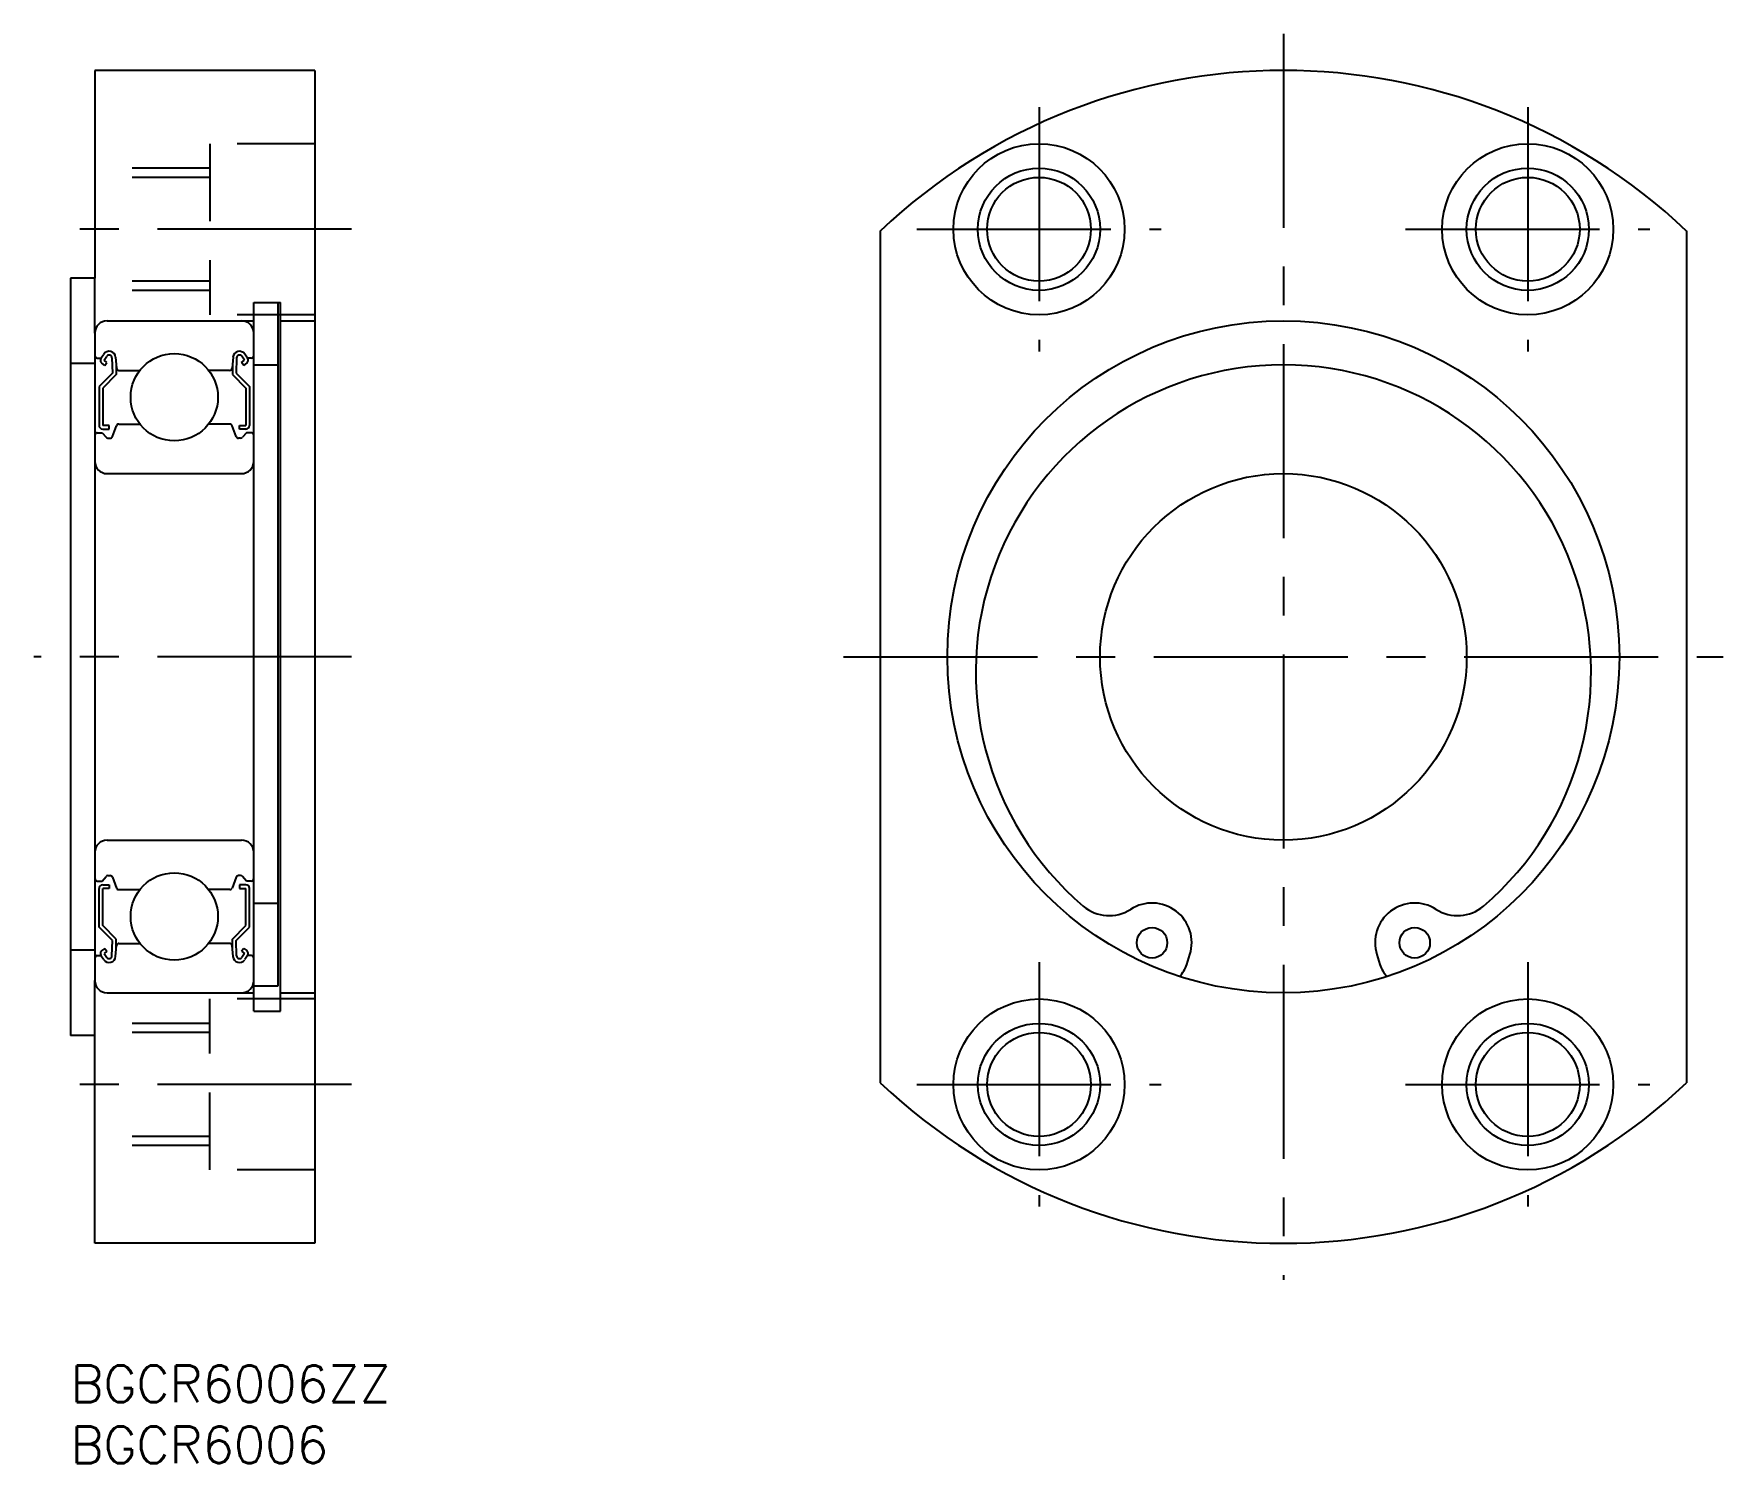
# Model space of a CAD drawing. Extents: x -3 to 135, y -8 to 109.
import ezdxf

# ---------------------------------------------------------------- set-up
doc = ezdxf.new("R2010")
doc.units = 0
doc.header["$LTSCALE"] = 0.5
doc.linetypes.add('CENTER', pattern=[50.8, 31.75, -6.35, 6.35, -6.35])
doc.linetypes.add('DASHED', pattern=[19.05, 12.7, -6.35])
for name, color, linetype in [('MSM_CENTER', 1, 'CENTER'), ('MSM_CONTINUOUS', 7, 'CONTINUOUS'), ('MSM_DASHED', 4, 'DASHED'), ('MSM_NARROW', 5, 'CONTINUOUS'), ('MSM_PART_NUMBER', 7, 'CONTINUOUS')]:
    doc.layers.add(name, color=color, linetype=linetype)
doc.styles.get("Standard").update_dxf_attribs({"font": 'txt.shx', "height": 3, "bigfont": 'bigfont.shx'})

# ---------------------------------------------------------------- blocks, each defined once
blk = doc.blocks.new('*U4')
at = {"layer": 'MSM_PART_NUMBER'}
blk.add_text('BGCR6006ZZ', height=3, dxfattribs=at).set_placement((0, -3))
blk = doc.blocks.new('*U5')
at = {"layer": 'MSM_PART_NUMBER'}
blk.add_text('BGCR6006', height=3, dxfattribs=at).set_placement((0, -8))

msp = doc.modelspace()

# ---------------------------------------------------------------- linework, layer by layer
at = {"layer": 'MSM_CENTER'}
for p, q in [((99.27, 109), (99.27, 7)), ((79.27, 103), (79.27, 83)), ((119.27, 103), (119.27, 83)), ((23, 93), (-1, 93)), ((69.27, 93), (89.27, 93)), ((109.27, 93), (129.27, 93)), ((23, 58), (-3, 58)), ((63.27, 58), (135.27, 58)), ((79.27, 33), (79.27, 13)), ((119.27, 33), (119.27, 13)), ((23, 23), (-1, 23)), ((69.27, 23), (89.27, 23)), ((109.27, 23), (129.27, 23))]:
    msp.add_line(p, q, dxfattribs=at)
at = {"layer": 'MSM_CONTINUOUS'}
for p, q in [((2, 106), (2, 89)), ((20, 106), (2, 106)), ((15.5, 106), (15.5, 106)), ((20, 106), (20, 10)), ((66.27, 92.86), (66.27, 23.14)), ((132.27, 92.86), (132.27, 23.14)), ((0, 89), (0, 27)), ((2, 89), (0, 89)), ((15, 29), (15, 87)), ((15, 87), (17.2, 87)), ((17, 31.08), (17, 87)), ((17.2, 29), (17.2, 87)), ((2, 84.5), (2, 31.5)), ((3, 85.5), (15, 85.5)), ((17.2, 85.5), (20, 85.5)), ((2, 82), (0, 82)), ((2.2, 82.45), (2.5, 82.45)), ((2.5, 82.45), (2.73, 82.78)), ((2.82, 81.86), (2.57, 82.03)), ((2.75, 82.28), (2.98, 82.61)), ((2.99, 82.1), (2.75, 82.28)), ((2.82, 81.86), (2.99, 82.1)), ((3.4, 82.48), (3.44, 81.22)), ((3.69, 82.52), (3.77, 81.63)), ((3.74, 81.97), (3.74, 81.1)), ((13.31, 82.52), (13.23, 81.63)), ((13.26, 81.97), (13.26, 81.1)), ((13.6, 82.48), (13.56, 81.22)), ((14.01, 82.1), (14.25, 82.28)), ((14.18, 81.86), (14.01, 82.1)), ((14.25, 82.28), (14.02, 82.61)), ((14.18, 81.86), (14.43, 82.03)), ((14.5, 82.45), (14.27, 82.78)), ((14.8, 82.45), (14.5, 82.45)), ((14.99, 81.9), (16.99, 81.9)), ((3.44, 81.22), (2.34, 80.12)), ((3.74, 81.1), (2.64, 80)), ((3.97, 81.45), (5.69, 81.45)), ((13.03, 81.45), (11.31, 81.45)), ((13.26, 81.1), (14.36, 80)), ((13.56, 81.22), (14.66, 80.12)), ((2.34, 80.12), (2.34, 76.95)), ((2.64, 80), (2.64, 76.95)), ((14.36, 80), (14.36, 76.95)), ((14.66, 80.12), (14.66, 76.95)), ((2.2, 76.35), (2.6, 76.35)), ((2.6, 76.35), (2.92, 75.97)), ((3.16, 76.95), (2.64, 76.95)), ((2.64, 76.65), (3.16, 76.65)), ((3.16, 76.65), (3.16, 76.95)), ((3.43, 76.03), (3.76, 76.92)), ((3.95, 77.05), (5.69, 77.05)), ((13.05, 77.05), (11.31, 77.05)), ((13.57, 76.03), (13.24, 76.92)), ((13.84, 76.95), (14.36, 76.95)), ((13.84, 76.65), (13.84, 76.95)), ((14.36, 76.65), (13.84, 76.65)), ((14.4, 76.35), (14.08, 75.97)), ((14.8, 76.35), (14.4, 76.35)), ((3.07, 75.9), (3.25, 75.9)), ((13.93, 75.9), (13.75, 75.9)), ((3, 73), (14, 73)), ((3, 43), (14, 43)), ((3.07, 40.1), (3.25, 40.1)), ((13.93, 40.1), (13.75, 40.1)), ((2.2, 39.65), (2.6, 39.65)), ((2.34, 35.88), (2.34, 39.05)), ((2.6, 39.65), (2.92, 40.03)), ((2.64, 39.35), (3.16, 39.35)), ((2.64, 36), (2.64, 39.05)), ((3.16, 39.05), (2.64, 39.05)), ((3.16, 39.35), (3.16, 39.05)), ((3.43, 39.97), (3.76, 39.08)), ((3.95, 38.95), (5.69, 38.95)), ((13.05, 38.95), (11.31, 38.95)), ((13.57, 39.97), (13.24, 39.08)), ((14.36, 39.35), (13.84, 39.35)), ((13.84, 39.35), (13.84, 39.05)), ((13.84, 39.05), (14.36, 39.05)), ((14.4, 39.65), (14.08, 40.03)), ((14.36, 36), (14.36, 39.05)), ((14.8, 39.65), (14.4, 39.65)), ((14.66, 35.88), (14.66, 39.05)), ((14.99, 37.85), (16.99, 37.85)), ((3.74, 34.9), (2.64, 36)), ((13.26, 34.9), (14.36, 36)), ((3.44, 34.78), (2.34, 35.88)), ((3.4, 33.52), (3.44, 34.78)), ((3.74, 34.03), (3.74, 34.9)), ((13.26, 34.03), (13.26, 34.9)), ((13.56, 34.78), (14.66, 35.88)), ((13.6, 33.52), (13.56, 34.78)), ((2, 34), (0, 34)), ((2.2, 33.55), (2.5, 33.55)), ((2.5, 33.55), (2.73, 33.22)), ((2.82, 34.14), (2.57, 33.97)), ((2.99, 33.9), (2.75, 33.72)), ((2.75, 33.72), (2.98, 33.39)), ((2.82, 34.14), (2.99, 33.9)), ((3.69, 33.48), (3.77, 34.37)), ((3.97, 34.55), (5.69, 34.55)), ((13.03, 34.55), (11.31, 34.55)), ((13.31, 33.48), (13.23, 34.37)), ((14.18, 34.14), (14.01, 33.9)), ((14.01, 33.9), (14.25, 33.72)), ((14.25, 33.72), (14.02, 33.39)), ((14.18, 34.14), (14.43, 33.97)), ((14.5, 33.55), (14.27, 33.22)), ((14.8, 33.55), (14.5, 33.55)), ((91.37, 32.83), (91.62, 33.63)), ((106.92, 33.63), (107.17, 32.83)), ((3, 30.5), (15, 30.5)), ((14.99, 31.08), (16.99, 31.08)), ((17.2, 30.5), (20, 30.5)), ((15, 29), (17.2, 29)), ((2, 27), (0, 27)), ((2, 10), (2, 27)), ((20, 10), (2, 10))]:
    msp.add_line(p, q, dxfattribs=at)
for centre, radius in [((79.27, 93), 7), ((119.27, 93), 7), ((79.27, 93), 4.25), ((119.27, 93), 4.25), ((99.27, 58), 27.5), ((8.5, 79.25), 3.57), ((99.27, 58), 15), ((8.5, 36.75), 3.57), ((88.52, 34.6), 1.25), ((110.02, 34.6), 1.25), ((79.27, 23), 7), ((119.27, 23), 7), ((79.27, 23), 4.25), ((119.27, 23), 4.25)]:
    msp.add_circle(centre, radius, dxfattribs=at)
for centre, radius, start, end in [((99.27, 58), 48, 46.5675, 133.4325), ((3, 84.5), 1, 90, 180), ((14, 84.5), 1, 0, 90), ((3.17, 82.48), 0.53, 5.0651, 144.9356), ((13.83, 82.48), 0.53, 35.0644, 174.9349), ((2.2, 82.65), 0.2, 180, 270), ((2.75, 82.28), 0.3, 144.9356, 235.0377), ((3.17, 82.47), 0.23, 2.1311, 144.9356), ((3.97, 81.65), 0.2, 185.0651, 270), ((13.03, 81.65), 0.2, 270, 354.9349), ((13.83, 82.47), 0.23, 35.0644, 177.8689), ((14.25, 82.28), 0.3, 304.9623, 35.0644), ((14.8, 82.65), 0.2, 270, 0), ((99.27, 56.72), 25.18, 310.5744, 229.4256), ((2.2, 76.15), 0.2, 90, 180), ((2.64, 76.95), 0.3, 180, 270), ((3.95, 76.85), 0.2, 90, 159.9703), ((13.05, 76.85), 0.2, 20.0297, 90), ((14.36, 76.95), 0.3, 270, 0), ((14.8, 76.15), 0.2, 0, 90), ((3.07, 76.1), 0.2, 219.9991, 270), ((3.25, 76.1), 0.2, 270, 339.9703), ((13.75, 76.1), 0.2, 200.0297, 270), ((13.93, 76.1), 0.2, 270, 320.0009), ((3, 74), 1, 180, 270), ((14, 74), 1, 270, 0), ((3, 42), 1, 90, 180), ((14, 42), 1, 0, 90), ((3.07, 39.9), 0.2, 90, 140.0009), ((3.25, 39.9), 0.2, 20.0297, 90), ((13.75, 39.9), 0.2, 90, 159.9703), ((13.93, 39.9), 0.2, 39.9991, 90), ((2.2, 39.85), 0.2, 180, 270), ((2.64, 39.05), 0.3, 90, 180), ((3.95, 39.15), 0.2, 200.0297, 270), ((13.05, 39.15), 0.2, 270, 339.9703), ((14.36, 39.05), 0.3, 0, 90), ((14.8, 39.85), 0.2, 270, 0), ((85.01, 40.07), 3.25, 229.4256, 302.6918), ((88.52, 34.6), 3.25, 342.5755, 122.6918), ((110.02, 34.6), 3.25, 57.3082, 197.4245), ((113.53, 40.07), 3.25, 237.3082, 310.5744), ((2.2, 33.35), 0.2, 90, 180), ((2.75, 33.72), 0.3, 124.9623, 215.0644), ((3.17, 33.52), 0.53, 215.0644, 354.9349), ((3.17, 33.53), 0.23, 215.0644, 357.8689), ((3.97, 34.35), 0.2, 90, 174.9349), ((13.03, 34.35), 0.2, 5.0651, 90), ((13.83, 33.52), 0.53, 185.0651, 324.9356), ((13.83, 33.53), 0.23, 182.1311, 324.9356), ((14.25, 33.72), 0.3, 324.9356, 55.0377), ((14.8, 33.35), 0.2, 0, 90), ((88.98, 33.58), 2.5, 316.0388, 342.5755), ((109.55, 33.58), 2.5, 197.4245, 223.9612), ((3, 31.5), 1, 180, 270), ((14, 31.5), 1, 270, 0), ((99.27, 58), 48, 226.5675, 313.4325)]:
    msp.add_arc(centre, radius, start, end, dxfattribs=at)
at = {"layer": 'MSM_DASHED'}
for p, q in [((11.4, 100), (11.4, 86)), ((20, 100), (11.4, 100)), ((11.4, 98), (2, 98)), ((11.4, 97.25), (2, 97.25)), ((2, 84.5), (2, 89)), ((11.4, 88.75), (2, 88.75)), ((11.4, 88), (2, 88)), ((20, 86), (11.4, 86)), ((2, 27), (2, 31.5)), ((11.4, 16), (11.4, 30)), ((20, 30), (11.4, 30)), ((11.4, 28), (2, 28)), ((11.4, 27.25), (2, 27.25)), ((11.4, 18.75), (2, 18.75)), ((11.4, 18), (2, 18)), ((20, 16), (11.4, 16))]:
    msp.add_line(p, q, dxfattribs=at)
at = {"layer": 'MSM_NARROW'}
for centre in [(79.27, 93), (119.27, 93), (79.27, 23), (119.27, 23)]:
    msp.add_circle(centre, 5, dxfattribs=at)

# ---------------------------------------------------------------- block references
at = {"layer": 'MSM_CONTINUOUS'}
for name in ['*U4', '*U5']:
    msp.add_blockref(name, (0, 0), dxfattribs=at)

doc.saveas('drawing.dxf')
